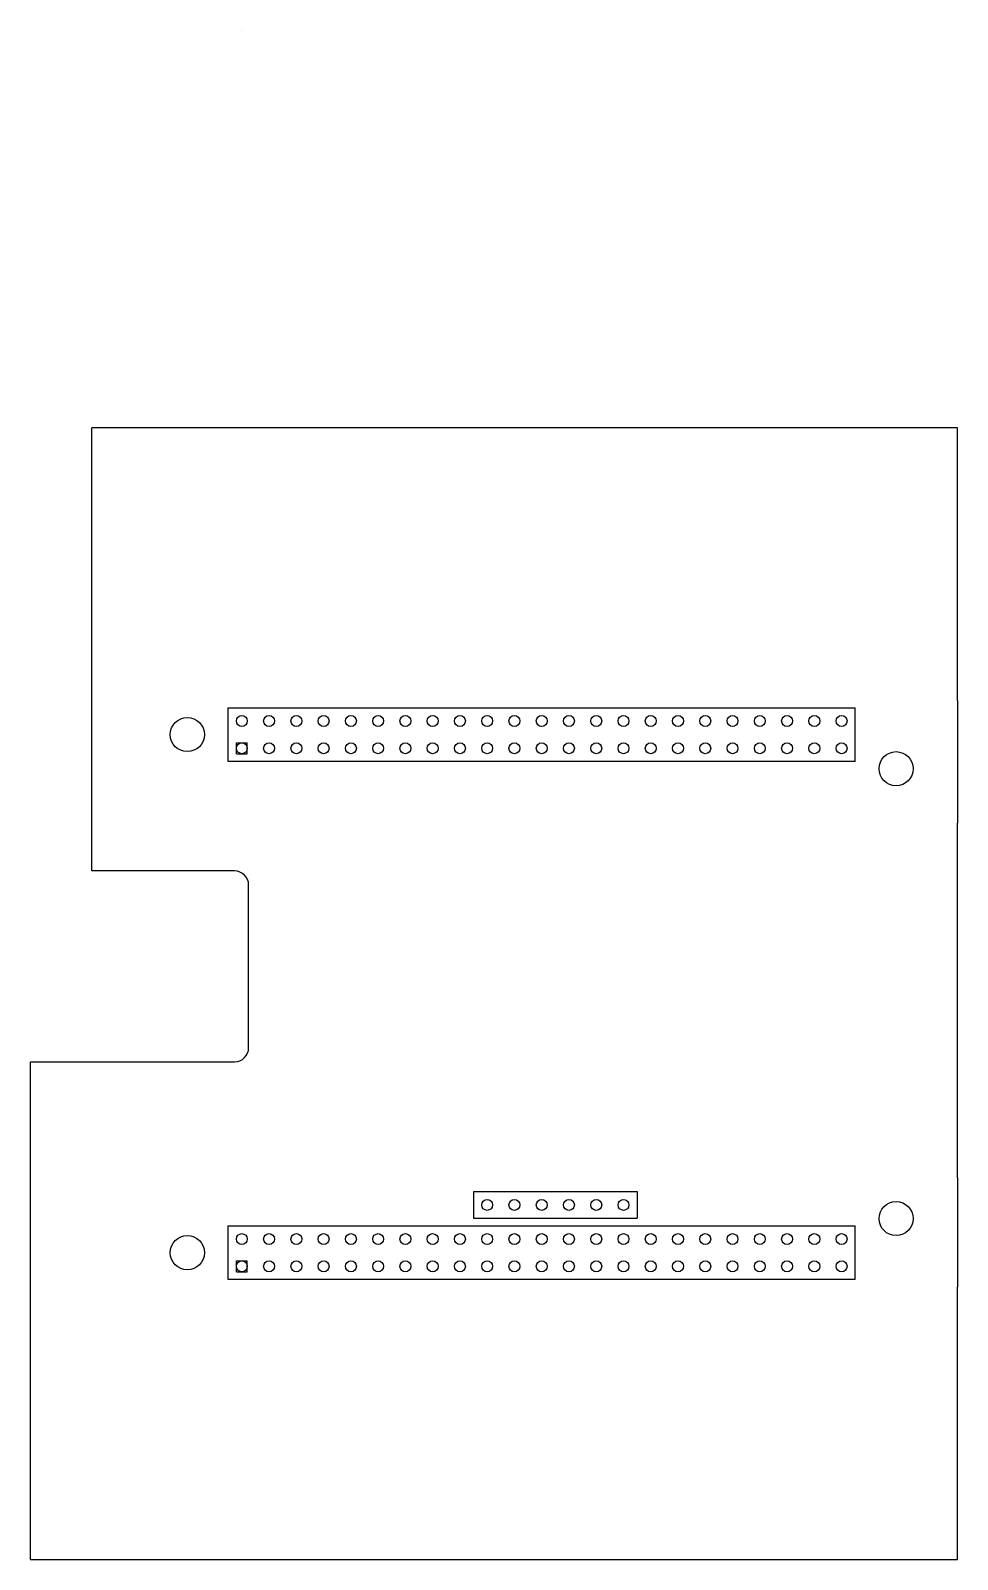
# Model space of a CAD drawing. Header units: millimetres. Extents: x 0 to 86, y -25 to 117.
import ezdxf

# ---------------------------------------------------------------- set-up
doc = ezdxf.new("R2010")
doc.units = ezdxf.units.MM
doc.header["$MEASUREMENT"] = 0
doc.layers.get('0').update_dxf_attribs({"true_color": 0xffffff})

msp = doc.modelspace()

# ---------------------------------------------------------------- linework, layer by layer
for p, q in [((19.685, 117.0212), (19.685, 117.0212)), ((19.685, 117.0212), (19.685, 117.0212)), ((5.715, 54.61), (5.715, 80.01)), ((86.36, 80.01), (5.715, 80.01)), ((86.36, 54.61), (86.36, 80.01)), ((5.715, 38.735), (5.715, 54.61)), ((86.36, 54.61), (86.36, 43.18)), ((18.415, 48.9331), (18.415, 53.9369)), ((18.415, 53.9369), (76.835, 53.9369)), ((76.835, 48.9331), (76.835, 53.9369)), ((19.177, 49.657), (19.177, 50.673)), ((19.177, 50.673), (20.193, 50.673)), ((20.193, 49.657), (20.193, 50.673)), ((76.835, 48.9331), (18.415, 48.9331)), ((19.177, 49.657), (20.193, 49.657)), ((86.36, 10.16), (86.36, 43.18)), ((18.9992, 38.735), (5.715, 38.735)), ((20.32, 22.2758), (20.32, 37.4142)), ((0, 6.35), (0, 20.955)), ((0, 20.955), (18.9992, 20.955)), ((86.36, 10.16), (86.36, 0)), ((41.275, 8.8646), (56.515, 8.8646)), ((41.275, 8.8646), (41.275, 6.3754)), ((56.515, 8.8646), (56.515, 6.3754)), ((0, 0), (0, 6.35)), ((41.275, 6.3754), (56.515, 6.3754)), ((41.275, 6.3754), (41.275, 6.3754)), ((56.515, 6.3754), (56.515, 6.3754)), ((18.415, 0.6731), (18.415, 5.6769)), ((18.415, 5.6769), (76.835, 5.6769)), ((76.835, 0.6731), (76.835, 5.6769)), ((19.177, 1.397), (19.177, 2.413)), ((19.177, 2.413), (20.193, 2.413)), ((20.193, 1.397), (20.193, 2.413)), ((0, -25.4), (0, 0)), ((76.835, 0.6731), (18.415, 0.6731)), ((19.177, 1.397), (20.193, 1.397)), ((86.36, -25.4), (86.36, 0)), ((0, -25.4), (86.36, -25.4))]:
    msp.add_line(p, q)
for centre, radius in [((14.605, 51.435), 1.5875), ((19.685, 52.705), 0.508), ((22.225, 52.705), 0.508), ((24.765, 52.705), 0.508), ((27.305, 52.705), 0.508), ((29.845, 52.705), 0.508), ((32.385, 52.705), 0.508), ((34.925, 52.705), 0.508), ((37.465, 52.705), 0.508), ((40.005, 52.705), 0.508), ((42.545, 52.705), 0.508), ((45.085, 52.705), 0.508), ((47.625, 52.705), 0.508), ((50.165, 52.705), 0.508), ((52.705, 52.705), 0.508), ((55.245, 52.705), 0.508), ((57.785, 52.705), 0.508), ((60.325, 52.705), 0.508), ((62.865, 52.705), 0.508), ((65.405, 52.705), 0.508), ((67.945, 52.705), 0.508), ((70.485, 52.705), 0.508), ((73.025, 52.705), 0.508), ((75.565, 52.705), 0.508), ((19.685, 50.165), 0.508), ((22.225, 50.165), 0.508), ((24.765, 50.165), 0.508), ((27.305, 50.165), 0.508), ((29.845, 50.165), 0.508), ((32.385, 50.165), 0.508), ((34.925, 50.165), 0.508), ((37.465, 50.165), 0.508), ((40.005, 50.165), 0.508), ((42.545, 50.165), 0.508), ((45.085, 50.165), 0.508), ((47.625, 50.165), 0.508), ((50.165, 50.165), 0.508), ((52.705, 50.165), 0.508), ((55.245, 50.165), 0.508), ((57.785, 50.165), 0.508), ((60.325, 50.165), 0.508), ((62.865, 50.165), 0.508), ((65.405, 50.165), 0.508), ((67.945, 50.165), 0.508), ((70.485, 50.165), 0.508), ((73.025, 50.165), 0.508), ((75.565, 50.165), 0.508), ((80.645, 48.26), 1.5875), ((42.545, 7.62), 0.508), ((45.085, 7.62), 0.508), ((47.625, 7.62), 0.508), ((50.165, 7.62), 0.508), ((52.705, 7.62), 0.508), ((55.245, 7.62), 0.508), ((80.645, 6.35), 1.5875), ((14.605, 3.175), 1.5875), ((19.685, 4.445), 0.508), ((22.225, 4.445), 0.508), ((24.765, 4.445), 0.508), ((27.305, 4.445), 0.508), ((29.845, 4.445), 0.508), ((32.385, 4.445), 0.508), ((34.925, 4.445), 0.508), ((37.465, 4.445), 0.508), ((40.005, 4.445), 0.508), ((42.545, 4.445), 0.508), ((45.085, 4.445), 0.508), ((47.625, 4.445), 0.508), ((50.165, 4.445), 0.508), ((52.705, 4.445), 0.508), ((55.245, 4.445), 0.508), ((57.785, 4.445), 0.508), ((60.325, 4.445), 0.508), ((62.865, 4.445), 0.508), ((65.405, 4.445), 0.508), ((67.945, 4.445), 0.508), ((70.485, 4.445), 0.508), ((73.025, 4.445), 0.508), ((75.565, 4.445), 0.508), ((19.685, 1.905), 0.508), ((22.225, 1.905), 0.508), ((24.765, 1.905), 0.508), ((27.305, 1.905), 0.508), ((29.845, 1.905), 0.508), ((32.385, 1.905), 0.508), ((34.925, 1.905), 0.508), ((37.465, 1.905), 0.508), ((40.005, 1.905), 0.508), ((42.545, 1.905), 0.508), ((45.085, 1.905), 0.508), ((47.625, 1.905), 0.508), ((50.165, 1.905), 0.508), ((52.705, 1.905), 0.508), ((55.245, 1.905), 0.508), ((57.785, 1.905), 0.508), ((60.325, 1.905), 0.508), ((62.865, 1.905), 0.508), ((65.405, 1.905), 0.508), ((67.945, 1.905), 0.508), ((70.485, 1.905), 0.508), ((73.025, 1.905), 0.508), ((75.565, 1.905), 0.508)]:
    msp.add_circle(centre, radius)
for centre, start, end in [((18.9992, 37.4142), 0, 90), ((18.9992, 22.2758), 270, 0)]:
    msp.add_arc(centre, 1.3208, start, end)

doc.saveas('drawing.dxf')
